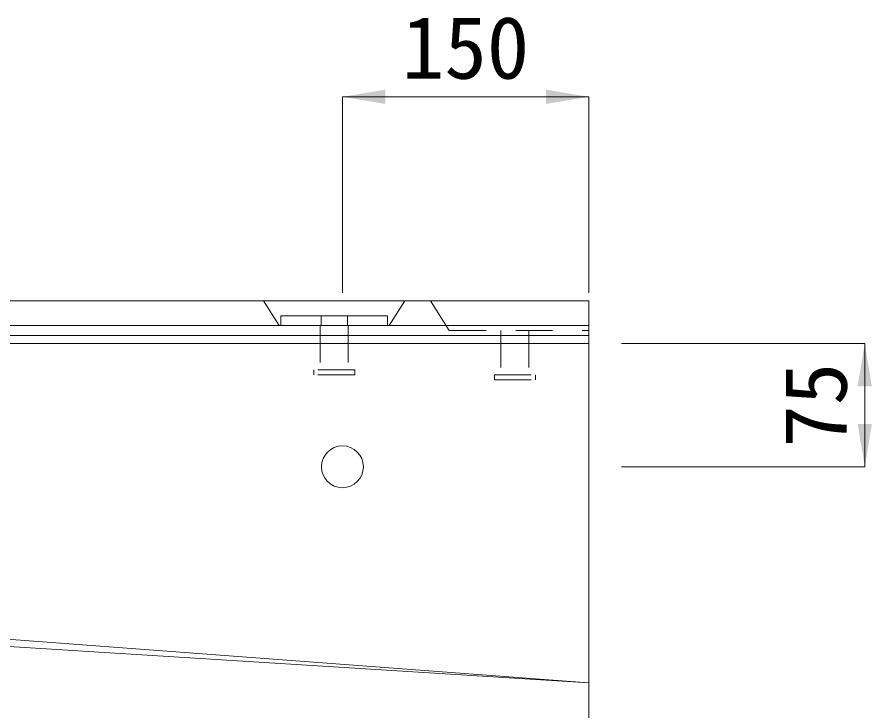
# Model space of a CAD drawing. Units: millimetres at full size. Extents: x 50430 to 75195, y 24892 to 47415.
# Drawn here: x 66450 to 66970, y 37261 to 37683 of the extents above; entities that cross this region are included whole.
import ezdxf
from ezdxf.enums import TextEntityAlignment as Align

# ---------------------------------------------------------------- set-up
doc = ezdxf.new("R2010")
doc.units = ezdxf.units.MM
doc.header["$LTSCALE"] = 30
doc.linetypes.add('USER1', pattern=[1.35, 0.75, -0.6])
for name, color, linetype, lineweight in [('受枠', 3, 'Continuous', 5), ('寸法線', 7, 'Continuous', 9), ('本体', 2, 'Continuous', 20), ('ｲﾝｻｰﾄ', 3, 'USER1', 5)]:
    doc.layers.add(name, color=color, linetype=linetype, lineweight=lineweight)
doc.styles.add('ＭＳ ゴシック', font='')
doc.styles.get('ＭＳ ゴシック').set_extended_font_data('MS Gothic')

# ---------------------------------------------------------------- blocks, each defined once
blk = doc.blocks.new('filled_arrow')
at = {"color": 0, "linetype": 'Continuous', "lineweight": -2}
blk.add_solid([(7.5, 1.25), (0, 0), (7.5, -1.25)], dxfattribs=at)

msp = doc.modelspace()

# ---------------------------------------------------------------- linework, layer by layer
at = {"layer": '受枠'}
for p, q in [((66610.34, 37501.56), (66675.34, 37501.56)), ((66610.34, 37501.56), (66610.34, 37495.56)), ((66675.34, 37501.56), (66675.34, 37495.56)), ((65799.84, 37495.56), (66797.84, 37495.56)), ((66797.84, 37495.56), (66797.84, 37489.56)), ((65799.84, 37489.56), (66797.84, 37489.56))]:
    msp.add_line(p, q, dxfattribs=at)
at = {"layer": '寸法線'}
for p, q in [((66647.84, 37634.82), (66797.84, 37634.82)), ((66647.84, 37515.56), (66647.84, 37634.82)), ((66797.84, 37515.56), (66797.84, 37634.82)), ((66817.84, 37484.56), (66965.93, 37484.56)), ((66965.93, 37409.56), (66965.93, 37484.56)), ((66817.84, 37409.56), (66965.93, 37409.56))]:
    msp.add_line(p, q, dxfattribs=at)
at = {"layer": '本体', "lineweight": 9}
for p, q in [((66797.84, 37510.56), (65799.84, 37510.56)), ((66609.34, 37495.56), (66599.84, 37510.56)), ((66676.34, 37495.56), (66685.84, 37510.56)), ((66797.84, 37510.56), (66797.84, 37484.56)), ((66197.84, 37323.06), (66797.84, 37278.06)), ((66197.84, 37315.56), (66797.84, 37278.06))]:
    msp.add_line(p, q, dxfattribs=at)
at = {"layer": '本体', "linetype": 'USER1', "lineweight": 9}
for q in [(66701.49, 37510.56), (66797.84, 37492.56)]:
    msp.add_line((66712.84, 37492.56), q, dxfattribs=at)
at = {"layer": '本体'}
for p, q in [((65799.84, 37484.56), (66797.84, 37484.56)), ((66797.84, 37484.56), (66797.84, 36966.56))]:
    msp.add_line(p, q, dxfattribs=at)
at = {"layer": 'ｲﾝｻｰﾄ'}
for p, q in [((66634.84, 37501.56), (66634.84, 37495.56)), ((66650.84, 37501.56), (66650.84, 37495.56)), ((66634.34, 37495.56), (66634.34, 37468.56)), ((66651.34, 37495.56), (66651.34, 37468.56)), ((66744.34, 37492.56), (66744.34, 37465.56)), ((66761.34, 37492.56), (66761.34, 37465.56)), ((66655.34, 37468.56), (66630.34, 37468.56)), ((66630.34, 37468.56), (66630.34, 37465.56)), ((66655.34, 37465.56), (66630.34, 37465.56)), ((66655.34, 37468.56), (66655.34, 37465.56)), ((66740.34, 37465.56), (66740.34, 37462.56)), ((66740.34, 37465.56), (66765.34, 37465.56)), ((66765.34, 37465.56), (66765.34, 37462.56)), ((66740.34, 37462.56), (66765.34, 37462.56))]:
    msp.add_line(p, q, dxfattribs=at)
at = {"layer": 'ｲﾝｻｰﾄ', "linetype": 'Continuous'}
msp.add_circle((66647.84, 37409.56), 12.75, dxfattribs=at)

# ---------------------------------------------------------------- block references
at = {"layer": '寸法線', "xscale": 3.47, "yscale": 3.47}
msp.add_blockref('filled_arrow', (66647.84, 37634.82), dxfattribs=at)
for p, rotation in [((66797.84, 37634.82), 180), ((66965.93, 37484.56), 270), ((66965.93, 37409.56), 90)]:
    msp.add_blockref('filled_arrow', p, dxfattribs=dict(at, rotation=rotation))

# ---------------------------------------------------------------- texts
at = {"layer": '寸法線', "style": 'ＭＳ ゴシック'}
msp.add_text('150', height=37.98, dxfattribs=at).set_placement((66722.84, 37664.82), align=Align.MIDDLE_CENTER)
msp.add_text('75', height=37.98, rotation=90, dxfattribs=at).set_placement((66935.93, 37447.06), align=Align.MIDDLE_CENTER)

doc.saveas('drawing.dxf')
